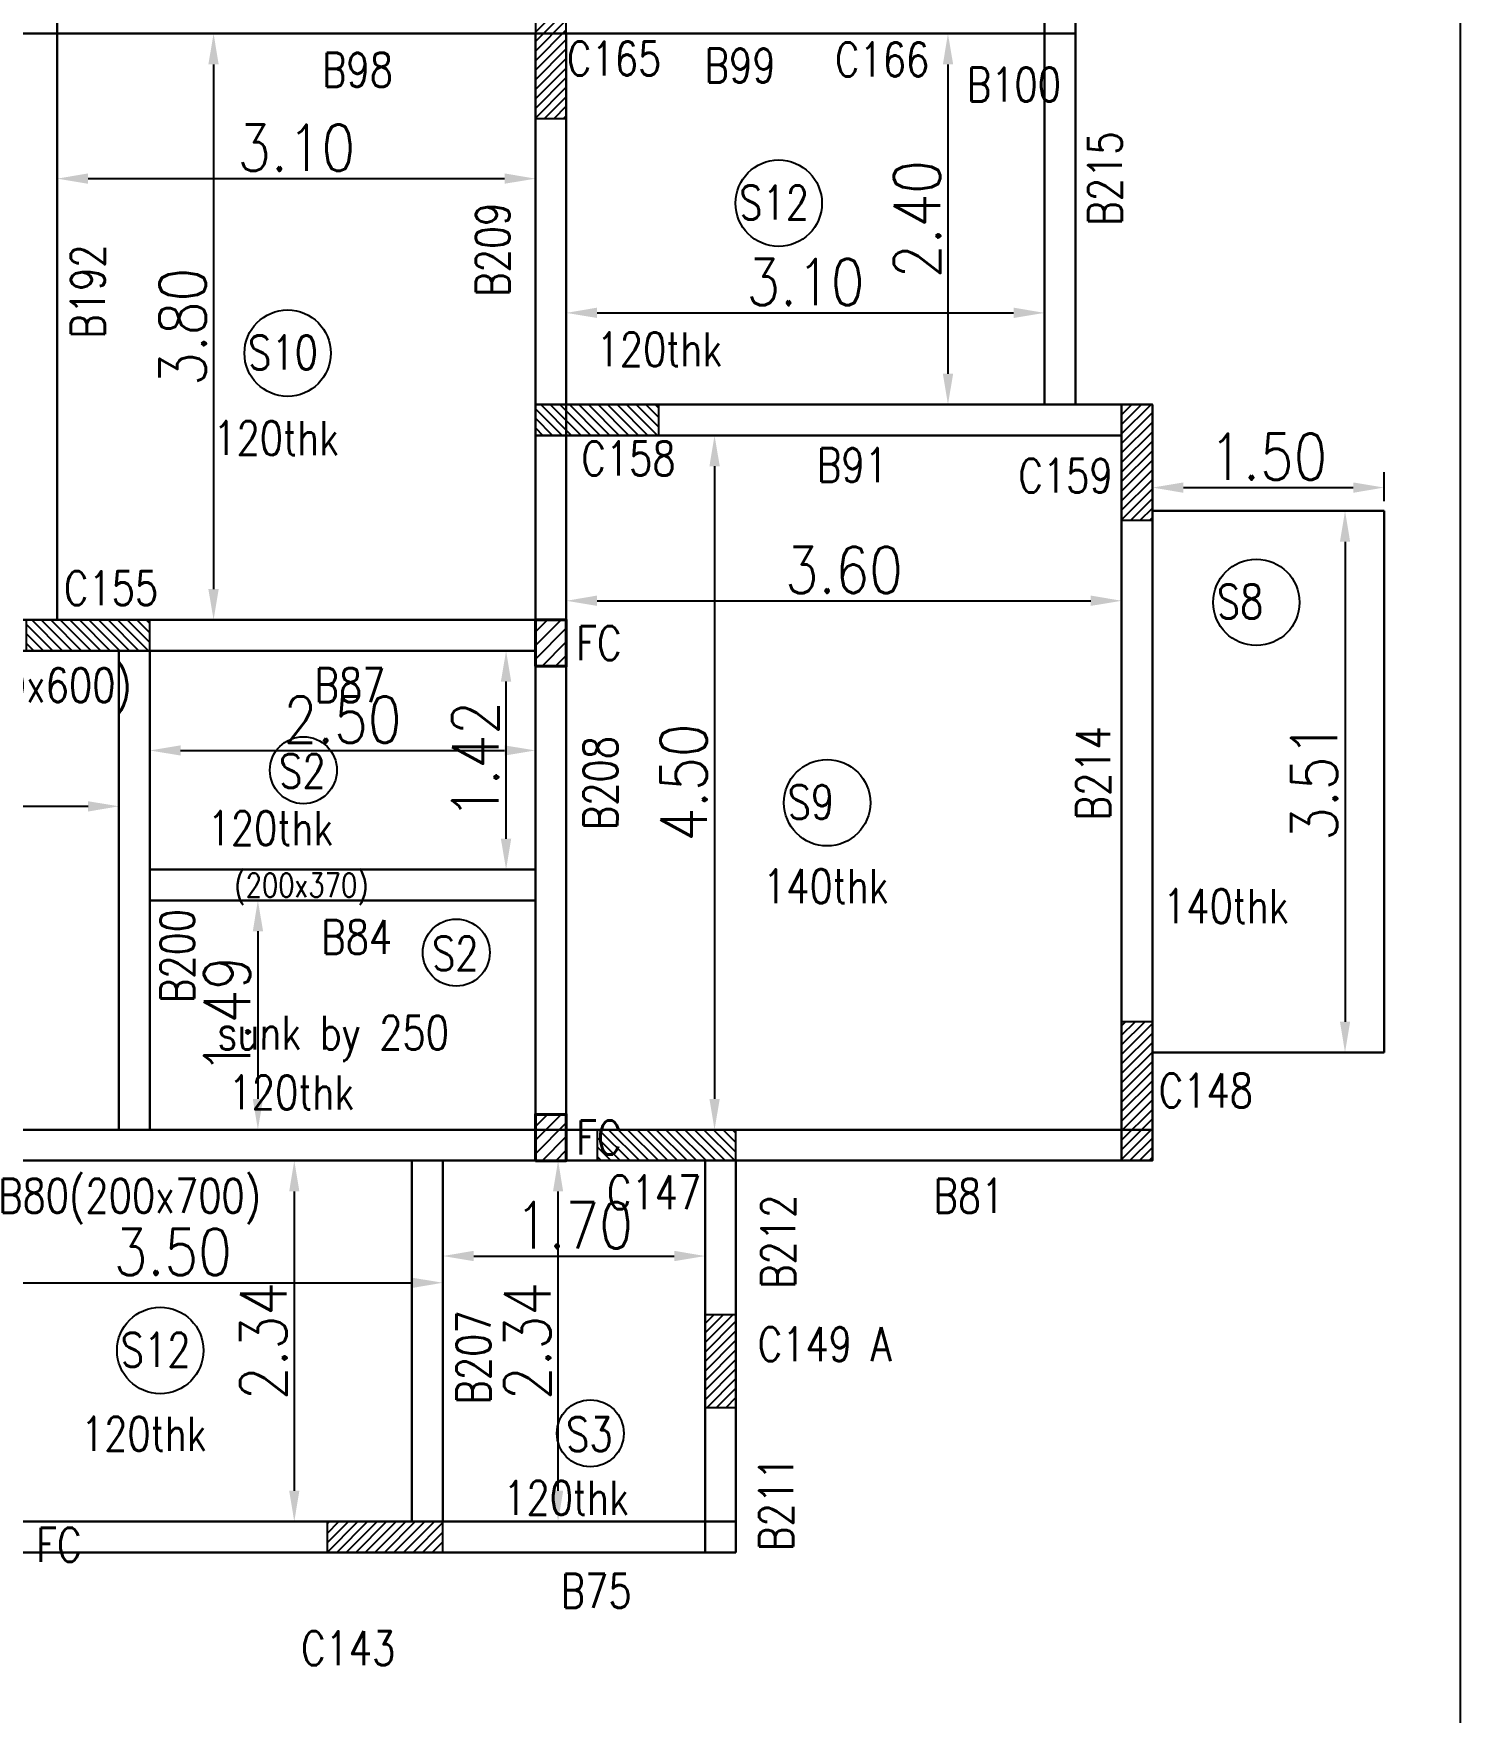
# Model space of a CAD drawing. Extents: x 461 to 37421, y -8279 to -202.
# Drawn here: x 37039.55 to 37048.79, y -8097.48 to -8086.6 of the extents above; entities that cross this region are included whole.
import ezdxf

# ---------------------------------------------------------------- set-up
doc = ezdxf.new("R2010")
doc.units = 0
doc.header["$MEASUREMENT"] = 0
doc.header["$PDMODE"] = 34
doc.header["$PDSIZE"] = 0.2
for name, color, linetype in [('COLNO', 4, 'Continuous'), ('DIM', 253, 'Continuous'), ('K-col', 1, 'Continuous')]:
    doc.layers.add(name, color=color, linetype=linetype)
doc.layers.add('k-beam', color=6, linetype='Continuous', lineweight=30)
doc.styles.add('RS', font='ROMANS.shx', dxfattribs={"width": 0.85})
doc.dimstyles.new('DIM1', dxfattribs={"dimtxt": 0.3, "dimasz": 0.2, "dimexe": 0.1, "dimexo": 0.0625, "dimgap": 0.05, "dimtad": 1, "dimzin": 0, "dimdsep": 46, "dimtxsty": 'RS', "dimcen": 0.09, "dimclrd": 256, "dimclre": 256, "dimclrt": 12, "dimaunit": 1, "dimadec": 3, "dimazin": 0, "dimtfac": 1, "dimtofl": 0, "dimtmove": 2, "dimatfit": 3, "dimfxl": 1, "dimtolj": 1, "dimtzin": 0, "dimlwd": -1, "dimarcsym": 0})

# ---------------------------------------------------------------- blocks, each defined once
blk = doc.blocks.new('*D1310')
at = {"lineweight": -2, "transparency": 16777216}
for p, q in [((37042.737, -8090.597), (37042.509, -8090.597)), ((37042.737, -8092.015), (37042.509, -8092.015))]:
    blk.add_line(p, q, dxfattribs=at)
at = {"transparency": 16777216}
blk.add_line((37042.609, -8091.815), (37042.609, -8090.797), dxfattribs=at)
for points in [[(37042.575, -8090.797), (37042.642, -8090.797), (37042.609, -8090.597)], [(37042.575, -8091.815), (37042.642, -8091.815), (37042.609, -8092.015)]]:
    blk.add_solid(points, dxfattribs=at)
at = {"layer": 'Defpoints', "color": 0, "transparency": 16777216}
for p in [(37042.609, -8090.597), (37042.799, -8090.597), (37042.799, -8092.015)]:
    blk.add_point(p, dxfattribs=at)
at = {"color": 12, "transparency": 16777216, "insert": (37042.409, -8091.306), "char_height": 0.3, "attachment_point": 5, "rotation": 90, "style": 'RS'}
blk.add_mtext('\\A1;1.42', dxfattribs=at)
blk = doc.blocks.new('*D1311')
at = {"lineweight": -2, "transparency": 16777216}
for p, q in [((37038.699, -8095.742), (37038.699, -8094.593)), ((37042.199, -8095.742), (37042.199, -8094.593))]:
    blk.add_line(p, q, dxfattribs=at)
at = {"transparency": 16777216}
blk.add_line((37038.899, -8094.693), (37041.999, -8094.693), dxfattribs=at)
for points in [[(37038.899, -8094.66), (37038.899, -8094.727), (37038.699, -8094.693)], [(37041.999, -8094.66), (37041.999, -8094.727), (37042.199, -8094.693)]]:
    blk.add_solid(points, dxfattribs=at)
at = {"layer": 'Defpoints', "color": 0, "transparency": 16777216}
for p in [(37042.199, -8094.693), (37038.699, -8095.804), (37042.199, -8095.804)]:
    blk.add_point(p, dxfattribs=at)
at = {"color": 12, "transparency": 16777216, "insert": (37040.449, -8094.493), "char_height": 0.3, "attachment_point": 5, "style": 'RS'}
blk.add_mtext('\\A1;3.50', dxfattribs=at)
blk = doc.blocks.new('*D1325')
at = {"lineweight": -2, "transparency": 16777216}
for p, q in [((37046.799, -8089.628), (37046.799, -8089.439)), ((37048.3, -8089.628), (37048.3, -8089.439))]:
    blk.add_line(p, q, dxfattribs=at)
at = {"transparency": 16777216}
blk.add_line((37046.999, -8089.539), (37048.1, -8089.539), dxfattribs=at)
for points in [[(37046.999, -8089.506), (37046.999, -8089.573), (37046.799, -8089.539)], [(37048.1, -8089.506), (37048.1, -8089.573), (37048.3, -8089.539)]]:
    blk.add_solid(points, dxfattribs=at)
at = {"layer": 'Defpoints', "color": 0, "transparency": 16777216}
for p in [(37048.3, -8089.539), (37046.799, -8089.69), (37048.3, -8089.69)]:
    blk.add_point(p, dxfattribs=at)
at = {"color": 12, "transparency": 16777216, "insert": (37047.55, -8089.339), "char_height": 0.3, "attachment_point": 5, "style": 'RS'}
blk.add_mtext('\\A1;1.50', dxfattribs=at)
blk = doc.blocks.new('*D1369')
at = {"layer": 'Defpoints', "color": 0, "transparency": 16777216}
for p in [(37042.799, -8087.537), (37039.699, -8087.647), (37042.799, -8087.647)]:
    blk.add_point(p, dxfattribs=at)
at = {"layer": 'DIM', "lineweight": -2, "transparency": 16777216}
for p, q in [((37039.699, -8087.584), (37039.699, -8087.437)), ((37042.799, -8087.584), (37042.799, -8087.437))]:
    blk.add_line(p, q, dxfattribs=at)
at = {"layer": 'DIM', "transparency": 16777216}
blk.add_line((37039.899, -8087.537), (37042.599, -8087.537), dxfattribs=at)
for points in [[(37039.899, -8087.503), (37039.899, -8087.57), (37039.699, -8087.537)], [(37042.599, -8087.503), (37042.599, -8087.57), (37042.799, -8087.537)]]:
    blk.add_solid(points, dxfattribs=at)
at = {"layer": 'DIM', "color": 12, "transparency": 16777216, "insert": (37041.249, -8087.337), "char_height": 0.3, "attachment_point": 5, "style": 'RS'}
blk.add_mtext('\\A1;3.10', dxfattribs=at)
blk = doc.blocks.new('*D1370')
at = {"layer": 'Defpoints', "color": 0, "transparency": 16777216}
for p in [(37040.556, -8086.597), (37040.556, -8090.397), (37040.713, -8090.397)]:
    blk.add_point(p, dxfattribs=at)
at = {"layer": 'DIM', "lineweight": -2, "transparency": 16777216}
for p, q in [((37040.619, -8086.597), (37040.813, -8086.597)), ((37040.619, -8090.397), (37040.813, -8090.397))]:
    blk.add_line(p, q, dxfattribs=at)
at = {"layer": 'DIM', "transparency": 16777216}
blk.add_line((37040.713, -8086.797), (37040.713, -8090.197), dxfattribs=at)
for points in [[(37040.679, -8086.797), (37040.746, -8086.797), (37040.713, -8086.597)], [(37040.679, -8090.197), (37040.746, -8090.197), (37040.713, -8090.397)]]:
    blk.add_solid(points, dxfattribs=at)
at = {"layer": 'DIM', "color": 12, "transparency": 16777216, "insert": (37040.513, -8088.497), "char_height": 0.3, "attachment_point": 5, "rotation": 90, "style": 'RS'}
blk.add_mtext('\\A1;3.80', dxfattribs=at)
blk = doc.blocks.new('*D1371')
at = {"layer": 'Defpoints', "color": 0, "transparency": 16777216}
for p in [(37042.999, -8088.324), (37046.099, -8088.324), (37046.099, -8088.407)]:
    blk.add_point(p, dxfattribs=at)
at = {"layer": 'DIM', "lineweight": -2, "transparency": 16777216}
for p, q in [((37042.999, -8088.387), (37042.999, -8088.507)), ((37046.099, -8088.387), (37046.099, -8088.507))]:
    blk.add_line(p, q, dxfattribs=at)
at = {"layer": 'DIM', "transparency": 16777216}
blk.add_line((37043.199, -8088.407), (37045.899, -8088.407), dxfattribs=at)
for points in [[(37043.199, -8088.373), (37043.199, -8088.44), (37042.999, -8088.407)], [(37045.899, -8088.373), (37045.899, -8088.44), (37046.099, -8088.407)]]:
    blk.add_solid(points, dxfattribs=at)
at = {"layer": 'DIM', "color": 12, "transparency": 16777216, "insert": (37044.549, -8088.207), "char_height": 0.3, "attachment_point": 5, "style": 'RS'}
blk.add_mtext('\\A1;3.10', dxfattribs=at)
blk = doc.blocks.new('*D1372')
at = {"layer": 'Defpoints', "color": 0, "transparency": 16777216}
for p in [(37044.999, -8086.597), (37044.999, -8089.001), (37045.473, -8089.001)]:
    blk.add_point(p, dxfattribs=at)
at = {"layer": 'DIM', "lineweight": -2, "transparency": 16777216}
for p, q in [((37045.062, -8086.597), (37045.573, -8086.597)), ((37045.062, -8089.001), (37045.573, -8089.001))]:
    blk.add_line(p, q, dxfattribs=at)
at = {"layer": 'DIM', "transparency": 16777216}
blk.add_line((37045.473, -8086.797), (37045.473, -8088.801), dxfattribs=at)
for points in [[(37045.44, -8086.797), (37045.507, -8086.797), (37045.473, -8086.597)], [(37045.44, -8088.801), (37045.507, -8088.801), (37045.473, -8089.001)]]:
    blk.add_solid(points, dxfattribs=at)
at = {"layer": 'DIM', "color": 12, "transparency": 16777216, "insert": (37045.273, -8087.799), "char_height": 0.3, "attachment_point": 5, "rotation": 90, "style": 'RS'}
blk.add_mtext('\\A1;2.40', dxfattribs=at)
blk = doc.blocks.new('*D1373')
at = {"layer": 'Defpoints', "color": 0, "transparency": 16777216}
for p in [(37042.999, -8090.113), (37046.599, -8090.113), (37046.599, -8090.273)]:
    blk.add_point(p, dxfattribs=at)
at = {"layer": 'DIM', "lineweight": -2, "transparency": 16777216}
for p, q in [((37042.999, -8090.176), (37042.999, -8090.373)), ((37046.599, -8090.176), (37046.599, -8090.373))]:
    blk.add_line(p, q, dxfattribs=at)
at = {"layer": 'DIM', "transparency": 16777216}
blk.add_line((37043.199, -8090.273), (37046.399, -8090.273), dxfattribs=at)
for points in [[(37043.199, -8090.239), (37043.199, -8090.306), (37042.999, -8090.273)], [(37046.399, -8090.239), (37046.399, -8090.306), (37046.599, -8090.273)]]:
    blk.add_solid(points, dxfattribs=at)
at = {"layer": 'DIM', "color": 12, "transparency": 16777216, "insert": (37044.799, -8090.073), "char_height": 0.3, "attachment_point": 5, "style": 'RS'}
blk.add_mtext('\\A1;3.60', dxfattribs=at)
blk = doc.blocks.new('*D1374')
at = {"layer": 'Defpoints', "color": 0, "transparency": 16777216}
for p in [(37044.107, -8089.201), (37043.96, -8093.701), (37044.279, -8093.701)]:
    blk.add_point(p, dxfattribs=at)
at = {"layer": 'DIM', "lineweight": -2, "transparency": 16777216}
for p, q in [((37044.045, -8089.201), (37043.86, -8089.201)), ((37044.217, -8093.701), (37043.86, -8093.701))]:
    blk.add_line(p, q, dxfattribs=at)
at = {"layer": 'DIM', "transparency": 16777216}
blk.add_line((37043.96, -8089.401), (37043.96, -8093.501), dxfattribs=at)
for points in [[(37043.927, -8089.401), (37043.994, -8089.401), (37043.96, -8089.201)], [(37043.927, -8093.501), (37043.994, -8093.501), (37043.96, -8093.701)]]:
    blk.add_solid(points, dxfattribs=at)
at = {"layer": 'DIM', "color": 12, "transparency": 16777216, "insert": (37043.76, -8091.451), "char_height": 0.3, "attachment_point": 5, "rotation": 90, "style": 'RS'}
blk.add_mtext('\\A1;4.50', dxfattribs=at)
blk = doc.blocks.new('*D1375')
at = {"layer": 'Defpoints', "color": 0, "transparency": 16777216}
for p in [(37048.047, -8089.69), (37048.047, -8093.201), (37048.047, -8093.201)]:
    blk.add_point(p, dxfattribs=at)
at = {"layer": 'DIM', "lineweight": -2, "transparency": 16777216}
for p, q in [((37047.985, -8089.69), (37047.947, -8089.69)), ((37047.985, -8093.201), (37047.947, -8093.201))]:
    blk.add_line(p, q, dxfattribs=at)
at = {"layer": 'DIM', "transparency": 16777216}
blk.add_line((37048.047, -8089.89), (37048.047, -8093.001), dxfattribs=at)
for points in [[(37048.014, -8089.89), (37048.08, -8089.89), (37048.047, -8089.69)], [(37048.014, -8093.001), (37048.08, -8093.001), (37048.047, -8093.201)]]:
    blk.add_solid(points, dxfattribs=at)
at = {"layer": 'DIM', "color": 12, "transparency": 16777216, "insert": (37047.847, -8091.446), "char_height": 0.3, "attachment_point": 5, "rotation": 90, "style": 'RS'}
blk.add_mtext('\\A1;3.51', dxfattribs=at)
blk = doc.blocks.new('*D1376')
at = {"layer": 'Defpoints', "color": 0, "transparency": 16777216}
for p in [(37042.199, -8094.364), (37043.899, -8094.364), (37043.899, -8094.52)]:
    blk.add_point(p, dxfattribs=at)
at = {"layer": 'DIM', "lineweight": -2, "transparency": 16777216}
for p, q in [((37042.199, -8094.427), (37042.199, -8094.62)), ((37043.899, -8094.427), (37043.899, -8094.62))]:
    blk.add_line(p, q, dxfattribs=at)
at = {"layer": 'DIM', "transparency": 16777216}
blk.add_line((37042.399, -8094.52), (37043.699, -8094.52), dxfattribs=at)
for points in [[(37042.399, -8094.486), (37042.399, -8094.553), (37042.199, -8094.52)], [(37043.699, -8094.486), (37043.699, -8094.553), (37043.899, -8094.52)]]:
    blk.add_solid(points, dxfattribs=at)
at = {"layer": 'DIM', "color": 12, "transparency": 16777216, "insert": (37043.049, -8094.32), "char_height": 0.3, "attachment_point": 5, "style": 'RS'}
blk.add_mtext('\\A1;1.70', dxfattribs=at)
blk = doc.blocks.new('*D1377')
at = {"layer": 'Defpoints', "color": 0, "transparency": 16777216}
for p in [(37042.431, -8093.901), (37042.946, -8093.901), (37042.431, -8096.241)]:
    blk.add_point(p, dxfattribs=at)
at = {"layer": 'DIM', "lineweight": -2, "transparency": 16777216}
for p, q in [((37042.494, -8093.901), (37043.046, -8093.901)), ((37042.494, -8096.241), (37043.046, -8096.241))]:
    blk.add_line(p, q, dxfattribs=at)
at = {"layer": 'DIM', "transparency": 16777216}
blk.add_line((37042.946, -8096.041), (37042.946, -8094.101), dxfattribs=at)
for points in [[(37042.913, -8094.101), (37042.979, -8094.101), (37042.946, -8093.901)], [(37042.913, -8096.041), (37042.979, -8096.041), (37042.946, -8096.241)]]:
    blk.add_solid(points, dxfattribs=at)
at = {"layer": 'DIM', "color": 12, "transparency": 16777216, "insert": (37042.746, -8095.071), "char_height": 0.3, "attachment_point": 5, "rotation": 90, "style": 'RS'}
blk.add_mtext('\\A1;2.34', dxfattribs=at)
blk = doc.blocks.new('*D1378')
at = {"layer": 'Defpoints', "color": 0, "transparency": 16777216}
for p in [(37041.482, -8093.901), (37041.236, -8096.241), (37041.449, -8096.241)]:
    blk.add_point(p, dxfattribs=at)
at = {"layer": 'DIM', "lineweight": -2, "transparency": 16777216}
for p, q in [((37041.42, -8093.901), (37041.136, -8093.901)), ((37041.387, -8096.241), (37041.136, -8096.241))]:
    blk.add_line(p, q, dxfattribs=at)
at = {"layer": 'DIM', "transparency": 16777216}
blk.add_line((37041.236, -8094.101), (37041.236, -8096.041), dxfattribs=at)
for points in [[(37041.203, -8094.101), (37041.269, -8094.101), (37041.236, -8093.901)], [(37041.203, -8096.041), (37041.269, -8096.041), (37041.236, -8096.241)]]:
    blk.add_solid(points, dxfattribs=at)
at = {"layer": 'DIM', "color": 12, "transparency": 16777216, "insert": (37041.036, -8095.071), "char_height": 0.3, "attachment_point": 5, "rotation": 90, "style": 'RS'}
blk.add_mtext('\\A1;2.34', dxfattribs=at)
blk = doc.blocks.new('*D1379')
at = {"layer": 'Defpoints', "color": 0, "transparency": 16777216}
for p in [(37040.299, -8091.213), (37042.799, -8091.213), (37042.799, -8091.243)]:
    blk.add_point(p, dxfattribs=at)
at = {"layer": 'DIM', "transparency": 16777216}
blk.add_line((37040.499, -8091.243), (37042.599, -8091.243), dxfattribs=at)
at = {"layer": 'DIM', "lineweight": -2, "transparency": 16777216}
for p, q in [((37040.299, -8091.275), (37040.299, -8091.343)), ((37042.799, -8091.275), (37042.799, -8091.343))]:
    blk.add_line(p, q, dxfattribs=at)
at = {"layer": 'DIM', "transparency": 16777216}
for points in [[(37040.499, -8091.21), (37040.499, -8091.276), (37040.299, -8091.243)], [(37042.599, -8091.21), (37042.599, -8091.276), (37042.799, -8091.243)]]:
    blk.add_solid(points, dxfattribs=at)
at = {"layer": 'DIM', "color": 12, "transparency": 16777216, "insert": (37041.549, -8091.043), "char_height": 0.3, "attachment_point": 5, "style": 'RS'}
blk.add_mtext('\\A1;2.50', dxfattribs=at)
blk = doc.blocks.new('*D1380')
at = {"layer": 'Defpoints', "color": 0, "transparency": 16777216}
for p in [(37040.694, -8092.215), (37040.694, -8093.701), (37041, -8093.701)]:
    blk.add_point(p, dxfattribs=at)
at = {"layer": 'DIM', "lineweight": -2, "transparency": 16777216}
for p, q in [((37040.756, -8092.215), (37041.1, -8092.215)), ((37040.756, -8093.701), (37041.1, -8093.701))]:
    blk.add_line(p, q, dxfattribs=at)
at = {"layer": 'DIM', "transparency": 16777216}
blk.add_line((37041, -8092.415), (37041, -8093.501), dxfattribs=at)
for points in [[(37040.967, -8092.415), (37041.034, -8092.415), (37041, -8092.215)], [(37040.967, -8093.501), (37041.034, -8093.501), (37041, -8093.701)]]:
    blk.add_solid(points, dxfattribs=at)
at = {"layer": 'DIM', "color": 12, "transparency": 16777216, "insert": (37040.8, -8092.958), "char_height": 0.3, "attachment_point": 5, "rotation": 90, "style": 'RS'}
blk.add_mtext('\\A1;1.49', dxfattribs=at)
blk = doc.blocks.new('*D1381')
at = {"layer": 'Defpoints', "color": 0, "transparency": 16777216}
for p in [(37036.299, -8091.482), (37040.099, -8091.482), (37040.099, -8091.605)]:
    blk.add_point(p, dxfattribs=at)
at = {"layer": 'DIM', "lineweight": -2, "transparency": 16777216}
for p, q in [((37036.299, -8091.544), (37036.299, -8091.705)), ((37040.099, -8091.544), (37040.099, -8091.705))]:
    blk.add_line(p, q, dxfattribs=at)
at = {"layer": 'DIM', "transparency": 16777216}
blk.add_line((37036.499, -8091.605), (37039.899, -8091.605), dxfattribs=at)
for points in [[(37036.499, -8091.572), (37036.499, -8091.639), (37036.299, -8091.605)], [(37039.899, -8091.572), (37039.899, -8091.639), (37040.099, -8091.605)]]:
    blk.add_solid(points, dxfattribs=at)
at = {"layer": 'DIM', "color": 12, "transparency": 16777216, "insert": (37038.199, -8091.405), "char_height": 0.3, "attachment_point": 5, "style": 'RS'}
blk.add_mtext('\\A1;3.80', dxfattribs=at)

msp = doc.modelspace()

# ---------------------------------------------------------------- hatches: boundary and pattern name
h = msp.add_hatch()
h.set_pattern_fill('ANSI31', color=1, scale=0.5)
h.set_pattern_definition([(45, (-58.254606, -142.28545), (-0.04419417382, 0.04419417382), [])])
h.paths.add_polyline_path([(37042.999, -8090.397), (37042.799, -8090.397), (37042.799, -8090.697), (37042.999, -8090.697)])
h = msp.add_hatch()
h.set_pattern_fill('ANSI31', color=1, scale=0.5)
h.set_pattern_definition([(45, (-58.254606, -145.49099), (-0.04419417382, 0.04419417382), [])])
h.paths.add_polyline_path([(37042.999, -8093.602), (37042.799, -8093.602), (37042.799, -8093.902), (37042.999, -8093.902)])
at = {"layer": 'K-col'}
h = msp.add_hatch(dxfattribs=at)
h.set_pattern_fill('ANSI31', color=256, scale=0.35, angle=-180, style=0)
h.set_pattern_definition([(225, (-323.827617, 115.70838), (0.030935921677, -0.030935921677), [])])
h.paths.add_polyline_path([(37042.999, -8086.397), (37042.799, -8086.397), (37042.799, -8087.147), (37042.999, -8087.147)])
h = msp.add_hatch(dxfattribs=at)
h.set_pattern_fill('ANSI31', color=256, scale=0.35, angle=-90, style=0)
h.set_pattern_definition([(315, (45249.023187, 29286.353138), (0.030935921677, 0.030935921677), [])])
h.paths.add_polyline_path([(37043.599, -8089.201), (37043.599, -8089.001), (37042.799, -8089.001), (37042.799, -8089.201)])
h = msp.add_hatch(dxfattribs=at)
h.set_pattern_fill('ANSI31', color=256, scale=0.35, angle=-180, style=0)
h.set_pattern_definition([(225, (-320.027617, 113.10414), (0.030935921677, -0.030935921677), [])])
h.paths.add_polyline_path([(37046.799, -8089.001), (37046.599, -8089.001), (37046.599, -8089.751), (37046.799, -8089.751)])
h = msp.add_hatch(dxfattribs=at)
h.set_pattern_fill('ANSI31', color=256, scale=0.35, angle=-90, style=0)
h.set_pattern_definition([(315, (45245.723187, 29284.95738), (0.030935921677, 0.030935921677), [])])
h.paths.add_polyline_path([(37040.299, -8090.597), (37040.299, -8090.397), (37039.499, -8090.397), (37039.499, -8090.597)])
h = msp.add_hatch(dxfattribs=at)
h.set_pattern_fill('ANSI31', color=256, scale=0.35, angle=-180, style=0)
h.set_pattern_definition([(225, (45251.03865, 29267.03396), (0.030935921677, -0.030935921677), [])])
h.paths.add_polyline_path([(37046.599, -8093.676), (37046.799, -8093.676), (37046.799, -8093.226), (37046.599, -8093.226)])
h.paths.add_polyline_path([(37046.599, -8093.226), (37046.799, -8093.226), (37046.799, -8093.062, -0.067586), (37046.699, -8093.076, -0.067586), (37046.599, -8093.062)])
h.paths.add_polyline_path([(37046.599, -8093.001), (37046.599, -8093.062, 0.067586), (37046.699, -8093.076, 0.067586), (37046.799, -8093.062), (37046.799, -8093.001)])
h.paths.add_polyline_path([(37046.699, -8093.826, -0.067586), (37046.799, -8093.839), (37046.799, -8093.676), (37046.599, -8093.676), (37046.599, -8093.839, -0.067586)])
h.paths.add_polyline_path([(37046.799, -8093.901), (37046.799, -8093.839, 0.067586), (37046.699, -8093.826, 0.067586), (37046.599, -8093.839), (37046.599, -8093.901)])
h = msp.add_hatch(dxfattribs=at)
h.set_pattern_fill('ANSI31', color=256, scale=0.35, angle=-90, style=0)
h.set_pattern_definition([(315, (-316.835403, 110.5383), (0.030935921677, 0.030935921677), [])])
h.paths.add_polyline_path([(37043.874, -8093.901), (37043.874, -8093.701), (37043.424, -8093.701), (37043.424, -8093.901)])
h.paths.add_polyline_path([(37043.424, -8093.901), (37043.424, -8093.701), (37043.261, -8093.701, -0.067586), (37043.274, -8093.801, -0.067586), (37043.261, -8093.901)])
h.paths.add_polyline_path([(37043.199, -8093.901), (37043.261, -8093.901, 0.067586), (37043.274, -8093.801, 0.067586), (37043.261, -8093.701), (37043.199, -8093.701)])
h.paths.add_polyline_path([(37044.024, -8093.801, -0.067586), (37044.038, -8093.701), (37043.874, -8093.701), (37043.874, -8093.901), (37044.038, -8093.901, -0.067586)])
h.paths.add_polyline_path([(37044.099, -8093.701), (37044.038, -8093.701, 0.067586), (37044.024, -8093.801, 0.067586), (37044.038, -8093.901), (37044.099, -8093.901)])
h = msp.add_hatch(dxfattribs=at)
h.set_pattern_fill('ANSI31', color=256, scale=0.35, style=0)
h.set_pattern_definition([(45, (-337.222947, 110.724543), (-0.030935921677, 0.030935921677), [])])
h.paths.add_polyline_path([(37044.099, -8094.901), (37043.899, -8094.901), (37043.899, -8095.501), (37044.099, -8095.501)])
h = msp.add_hatch(dxfattribs=at)
h.set_pattern_fill('ANSI31', color=256, scale=0.35, angle=-180, style=0)
h.set_pattern_definition([(225, (-323.621093, 105.492993), (0.030935921677, -0.030935921677), [])])
h.paths.add_polyline_path([(37042.199, -8096.441), (37042.199, -8096.241), (37041.449, -8096.241), (37041.449, -8096.441)])

# ---------------------------------------------------------------- linework, layer by layer
at = {"color": 3, "lineweight": 40}
for points in [[(37042.799, -8090.697), (37042.999, -8090.697), (37042.999, -8090.397), (37042.799, -8090.397)], [(37042.799, -8093.902), (37042.999, -8093.902), (37042.999, -8093.602), (37042.799, -8093.602)]]:
    msp.add_lwpolyline(points, close=True, dxfattribs=at)
at = {"color": 1, "lineweight": 40}
for points in [[(37042.799, -8090.697), (37042.999, -8090.697), (37042.999, -8090.397), (37042.799, -8090.397)], [(37042.799, -8093.902), (37042.999, -8093.902), (37042.999, -8093.602), (37042.799, -8093.602)]]:
    msp.add_lwpolyline(points, close=True, dxfattribs=at)
for centre, radius in [((37044.376, -8087.696), 0.28), ((37041.193, -8088.668), 0.28), ((37047.472, -8090.283), 0.28), ((37041.295, -8091.371), 0.217), ((37044.69, -8091.582), 0.28), ((37042.286, -8092.553), 0.217), ((37040.367, -8095.132), 0.28), ((37043.155, -8095.669), 0.217)]:
    msp.add_circle(centre, radius)
at = {"layer": 'DIM'}
msp.add_lwpolyline([(37017.679, -8131.753), (37048.795, -8131.753), (37048.795, -8080.055), (37017.679, -8080.055)], close=True, dxfattribs=at)
at = {"layer": 'k-beam'}
for p, q in [((37039.699, -8090.397), (37039.699, -8084.897)), ((37046.099, -8089.004), (37046.099, -8085.597)), ((37046.299, -8089.004), (37046.299, -8085.597)), ((37046.299, -8086.597), (37036.099, -8086.597)), ((37042.799, -8086.597), (37042.799, -8090.397)), ((37042.999, -8086.597), (37042.999, -8093.901)), ((37042.799, -8089.001), (37046.799, -8089.001)), ((37046.599, -8093.901), (37046.599, -8089.004)), ((37046.799, -8093.901), (37046.799, -8089.004)), ((37042.799, -8089.201), (37046.599, -8089.201)), ((37048.3, -8089.69), (37046.799, -8089.69)), ((37048.3, -8089.69), (37048.3, -8093.001)), ((37036.099, -8090.397), (37042.799, -8090.397)), ((37042.799, -8093.901), (37042.799, -8090.397)), ((37036.099, -8090.597), (37042.799, -8090.597)), ((37040.099, -8093.701), (37040.099, -8090.597)), ((37040.299, -8093.701), (37040.299, -8090.597)), ((37040.299, -8092.015), (37042.799, -8092.015)), ((37040.299, -8092.215), (37042.799, -8092.215)), ((37048.3, -8093.001), (37048.3, -8093.201)), ((37048.3, -8093.201), (37046.799, -8093.201)), ((37042.799, -8093.701), (37032.749, -8093.701)), ((37042.799, -8093.701), (37046.799, -8093.701)), ((37032.749, -8093.901), (37042.799, -8093.901)), ((37041.999, -8093.901), (37041.999, -8096.241)), ((37042.199, -8094.501), (37042.199, -8093.901)), ((37042.799, -8093.901), (37046.799, -8093.901)), ((37043.899, -8096.441), (37043.899, -8093.901)), ((37044.099, -8096.441), (37044.099, -8093.901)), ((37042.199, -8094.501), (37042.199, -8096.241)), ((37032.549, -8096.241), (37044.099, -8096.241)), ((37032.749, -8096.441), (37044.099, -8096.441))]:
    msp.add_line(p, q, dxfattribs=at)
at = {"layer": 'K-col'}
for points in [[(37042.799, -8087.147), (37042.999, -8087.147), (37042.999, -8086.397), (37042.799, -8086.397)], [(37042.799, -8089.001), (37042.799, -8089.201), (37043.599, -8089.201), (37043.599, -8089.001)], [(37046.599, -8089.751), (37046.799, -8089.751), (37046.799, -8089.001), (37046.599, -8089.001)], [(37039.499, -8090.397), (37039.499, -8090.597), (37040.299, -8090.597), (37040.299, -8090.397)], [(37046.799, -8093.001), (37046.599, -8093.001), (37046.599, -8093.901), (37046.799, -8093.901)], [(37043.199, -8093.701), (37043.199, -8093.901), (37044.099, -8093.901), (37044.099, -8093.701)], [(37043.899, -8095.501), (37044.099, -8095.501), (37044.099, -8094.901), (37043.899, -8094.901)], [(37041.449, -8096.241), (37041.449, -8096.441), (37042.199, -8096.441), (37042.199, -8096.241)]]:
    msp.add_lwpolyline(points, close=True, dxfattribs=at)

# ---------------------------------------------------------------- texts
at = {"layer": 'COLNO', "lineweight": -3, "style": 'RS', "width": 0.8}
for s, p in [('C165', (37043.004, -8086.869)), ('C166', (37044.741, -8086.874)), ('C158', (37043.097, -8089.46)), ('C159', (37045.93, -8089.572)), ('C155', (37039.743, -8090.301)), ('C148', (37046.84, -8093.557)), ('C147', (37043.263, -8094.217)), ('C149 A', (37044.24, -8095.201)), ('C143', (37041.28, -8097.172))]:
    msp.add_text(s, height=0.22, rotation=359.9918, dxfattribs=at).set_placement(p)
at = {"layer": 'COLNO', "color": 3, "lineweight": -3, "style": 'RS', "width": 0.8}
for s, height, rotation, p in [('B99', 0.22, 359.9918, (37043.896, -8086.914)), ('B98', 0.22, 359.9918, (37041.416, -8086.941)), ('B100', 0.22, 359.9918, (37045.595, -8087.037)), ('B215', 0.22, 89.9918, (37046.601, -8087.842)), ('B209', 0.22, 89.9918, (37042.632, -8088.303)), ('B192', 0.22, 89.9918, (37040.007, -8088.574)), ('120thk', 0.22, 359.9918, (37043.195, -8088.753)), ('120thk', 0.22, 359.9918, (37040.711, -8089.328)), ('B91', 0.22, 359.9918, (37044.624, -8089.503)), ('B86(200x600)', 0.22, 359.9918, (37038.478, -8090.93)), ('B87', 0.22, 359.9918, (37041.367, -8090.93)), ('B214', 0.22, 89.9918, (37046.525, -8091.696)), ('B208', 0.22, 89.9918, (37043.33, -8091.76)), ('120thk', 0.22, 359.9918, (37040.674, -8091.856)), ('(200x370)', 0.154, 359.9918, (37040.847, -8092.193)), ('140thk', 0.22, 359.9918, (37044.274, -8092.233)), ('140thk', 0.22, 359.9918, (37046.867, -8092.362)), ('B200', 0.22, 89.9918, (37040.588, -8092.881)), ('B84', 0.22, 359.9918, (37041.411, -8092.562)), ('sunk by 250', 0.22, 359.9918, (37040.738, -8093.182)), ('120thk', 0.22, 359.9918, (37040.81, -8093.569)), ('B80(200x700)', 0.22, 359.9918, (37039.316, -8094.239)), ('B81', 0.22, 359.9918, (37045.379, -8094.239)), ('B212', 0.22, 89.9918, (37044.483, -8094.733)), ('B207', 0.22, 89.9918, (37042.507, -8095.483)), ('120thk', 0.22, 359.9918, (37039.853, -8095.782)), ('B211', 0.22, 89.9918, (37044.469, -8096.432)), ('120thk', 0.22, 359.9918, (37042.59, -8096.197)), ('B75', 0.22, 359.9918, (37042.963, -8096.8))]:
    msp.add_text(s, height=height, rotation=rotation, dxfattribs=at).set_placement(p)
at = {"layer": 'COLNO', "color": 1, "lineweight": -3, "style": 'RS', "width": 0.8}
for s, p in [('S12', (37044.12, -8087.802)), ('S10', (37040.937, -8088.773)), ('S8', (37047.216, -8090.388)), ('FC', (37043.063, -8090.657)), ('S2', (37041.138, -8091.486)), ('S9', (37044.434, -8091.687)), ('S2', (37042.129, -8092.668)), ('FC', (37043.063, -8093.862)), ('S12', (37040.111, -8095.237)), ('S3', (37042.998, -8095.784)), ('FC', (37039.563, -8096.501))]:
    msp.add_text(s, height=0.22, rotation=359.9918, dxfattribs=at).set_placement(p)

# ---------------------------------------------------------------- dimensions: what is measured, and where the dimension line sits
dim = msp.add_aligned_dim(p1=(37046.799, -8089.69), p2=(37048.3, -8089.69), distance=0.151, dimstyle='DIM1', override={"dimpost": '\\X', "dimfxl": 150})
dim.commit()
dim.dimension.update_dxf_attribs({"geometry": '*D1325', "text_midpoint": (37047.55, -8089.339)})
dim = msp.add_linear_dim(base=(37042.609, -8090.597), p1=(37042.799, -8092.015), p2=(37042.799, -8090.597), angle=90, dimstyle='DIM1', override={"dimpost": '\\X', "dimfxl": 150})
dim.commit()
dim.dimension.update_dxf_attribs({"geometry": '*D1310', "text_midpoint": (37042.409, -8091.306)})
dim = msp.add_linear_dim(base=(37042.199, -8094.693), p1=(37038.699, -8095.804), p2=(37042.199, -8095.804), dimstyle='DIM1', override={"dimpost": '\\X', "dimfxl": 150})
dim.commit()
dim.dimension.update_dxf_attribs({"geometry": '*D1311', "text_midpoint": (37040.449, -8094.493)})
at = {"layer": 'DIM'}
for base, p1, p2, picture, middle in [((37040.713, -8090.397), (37040.556, -8086.597), (37040.556, -8090.397), '*D1370', (37040.513, -8088.497)), ((37045.473, -8089.001), (37044.999, -8086.597), (37044.999, -8089.001), '*D1372', (37045.273, -8087.799)), ((37043.96, -8093.701), (37044.107, -8089.201), (37044.279, -8093.701), '*D1374', (37043.76, -8091.451)), ((37048.047, -8093.201), (37048.047, -8089.69), (37048.047, -8093.201), '*D1375', (37047.847, -8091.446)), ((37041, -8093.701), (37040.694, -8092.215), (37040.694, -8093.701), '*D1380', (37040.8, -8092.958)), ((37041.236, -8096.241), (37041.482, -8093.901), (37041.449, -8096.241), '*D1378', (37041.036, -8095.071)), ((37042.946, -8093.901), (37042.431, -8096.241), (37042.431, -8093.901), '*D1377', (37042.746, -8095.071))]:
    dim = msp.add_linear_dim(base=base, p1=p1, p2=p2, angle=90, dimstyle='DIM1', override={"dimpost": '\\X', "dimfxl": 0.18}, dxfattribs=at)
    dim.commit()
    dim.dimension.update_dxf_attribs({"geometry": picture, "text_midpoint": middle})
for base, p1, p2, picture, middle in [((37042.799, -8087.537), (37039.699, -8087.647), (37042.799, -8087.647), '*D1369', (37041.249, -8087.337)), ((37046.099, -8088.407), (37042.999, -8088.324), (37046.099, -8088.324), '*D1371', (37044.549, -8088.207)), ((37046.599, -8090.273), (37042.999, -8090.113), (37046.599, -8090.113), '*D1373', (37044.799, -8090.073)), ((37042.799, -8091.243), (37040.299, -8091.213), (37042.799, -8091.213), '*D1379', (37041.549, -8091.043)), ((37040.099, -8091.605), (37036.299, -8091.482), (37040.099, -8091.482), '*D1381', (37038.199, -8091.405)), ((37043.899, -8094.52), (37042.199, -8094.364), (37043.899, -8094.364), '*D1376', (37043.049, -8094.32))]:
    dim = msp.add_linear_dim(base=base, p1=p1, p2=p2, dimstyle='DIM1', override={"dimpost": '\\X', "dimfxl": 0.18}, dxfattribs=at)
    dim.commit()
    dim.dimension.update_dxf_attribs({"geometry": picture, "text_midpoint": middle})

doc.saveas('drawing.dxf')
